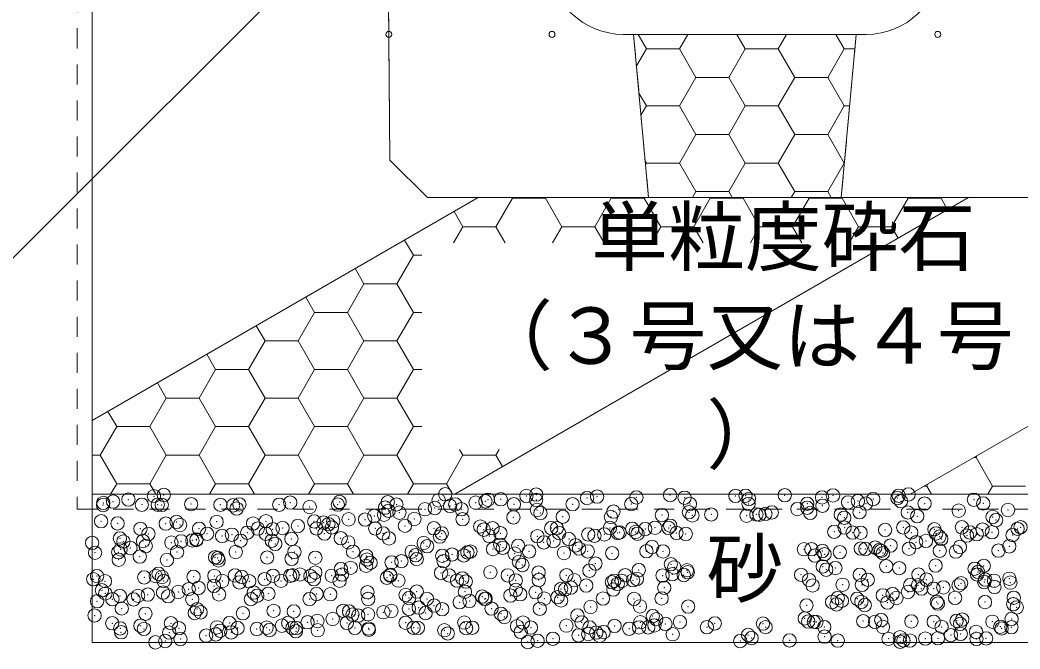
# Model space of a CAD drawing. Units: millimetres at full size; details may follow other scales. Extents: x 190759 to 276146, y -52712 to -16236.
# Drawn here: x 197689 to 198363, y -30577 to -30153 of the extents above; entities that cross this region are included whole.
import ezdxf
from ezdxf.enums import TextEntityAlignment as Align

# ---------------------------------------------------------------- set-up
doc = ezdxf.new("R2010")
doc.units = ezdxf.units.MM
doc.header["$LTSCALE"] = 18
doc.header["$PDMODE"] = 32
doc.header["$PDSIZE"] = 9
doc.linetypes.add('USER1', pattern=[1.35, 0.75, -0.6])
for name, color, linetype, lineweight in [('0_2', 7, 'Continuous', 5), ('寸法線', 7, 'Continuous', 9), ('本体', 2, 'Continuous', 13), ('補助線', 8, 'Continuous', 13), ('ﾊｯﾁﾝｸﾞ', 7, 'Continuous', 5)]:
    doc.layers.add(name, color=color, linetype=linetype, lineweight=lineweight)
doc.styles.add('ＭＳ ゴシック', font='')
doc.styles.get('ＭＳ ゴシック').set_extended_font_data('MS Gothic')

msp = doc.modelspace()

# ---------------------------------------------------------------- linework, layer by layer
at = {"layer": '0_2', "linetype": 'USER1', "lineweight": 9}
msp.add_lwpolyline([(198242.56, -30272.68), (198252.56, -30162.68), (198102.56, -30162.68), (198112.56, -30272.68)], close=True, dxfattribs=at)
at = {"layer": '寸法線'}
msp.add_lwpolyline([(197944.81, -30052.77), (197632.75, -30364.83), (197246.23, -30364.83)], dxfattribs=at)
at = {"layer": '本体'}
for p, q in [((197938.29, -30247.41), (197935.06, -29872.68)), ((198259.52, -30162.68), (198095.6, -30162.68)), ((197963.56, -30272.68), (197938.29, -30247.41)), ((197963.56, -30272.68), (198391.56, -30272.68))]:
    msp.add_line(p, q, dxfattribs=at)
for centre, start, end in [((198095.6, -30112.68), 182.29071, 270), ((198259.52, -30112.68), 270, 357.70929)]:
    msp.add_arc(centre, 50, start, end, dxfattribs=at)
at = {"layer": '補助線'}
for p, q in [((197997.85, -30272.68), (197737.56, -30422.96)), ((198328.36, -30272.68), (197981.95, -30472.68)), ((198617.56, -30283), (198289.03, -30472.68))]:
    msp.add_line(p, q, dxfattribs=at)
for points in [[(197928, -29852.68), (197935.06, -29872.68), (197938.29, -30247.41), (197963.56, -30272.68), (198391.56, -30272.68), (198416.83, -30247.41), (198420.06, -29872.68), (198427.12, -29852.68), (198617.56, -29852.68), (198617.56, -30472.68), (197737.56, -30472.68), (197737.56, -29852.68)], [(198102.56, -30162.68), (198252.56, -30162.68), (198242.56, -30272.68), (198112.56, -30272.68)]]:
    msp.add_lwpolyline(points, close=True, dxfattribs=at)
for centre in [(197937.56, -30162.66), (198047.56, -30162.66), (198307.56, -30162.66)]:
    msp.add_circle(centre, 2, dxfattribs=at)
at = {"layer": 'ﾊｯﾁﾝｸﾞ'}
for p, q in [((198111.17, -30172.4), (198105.56, -30162.68)), ((198133.4, -30172.4), (198139.01, -30162.68)), ((198177.85, -30172.4), (198172.24, -30162.68)), ((198200.07, -30172.4), (198205.69, -30162.68)), ((198244.52, -30172.4), (198238.91, -30162.68)), ((198104.5, -30183.97), (198111.17, -30172.4)), ((198111.17, -30172.4), (198133.4, -30172.4)), ((198144.51, -30191.65), (198133.4, -30172.4)), ((198166.74, -30191.65), (198177.85, -30172.4)), ((198177.85, -30172.4), (198200.07, -30172.4)), ((198211.19, -30191.65), (198200.07, -30172.4)), ((198233.41, -30191.65), (198244.52, -30172.4)), ((198244.52, -30172.4), (198251.68, -30172.4)), ((198133.4, -30210.9), (198144.51, -30191.65)), ((198144.51, -30191.65), (198166.74, -30191.65)), ((198177.85, -30210.9), (198166.74, -30191.65)), ((198200.07, -30210.9), (198211.19, -30191.65)), ((198211.19, -30191.65), (198233.41, -30191.65)), ((198244.52, -30210.9), (198233.41, -30191.65)), ((198111.17, -30210.9), (198106.15, -30202.2)), ((198107.52, -30217.23), (198111.17, -30210.9)), ((198111.17, -30210.9), (198133.4, -30210.9)), ((198144.51, -30230.15), (198133.4, -30210.9)), ((198166.74, -30230.15), (198177.85, -30210.9)), ((198177.85, -30210.9), (198200.07, -30210.9)), ((198211.19, -30230.15), (198200.07, -30210.9)), ((198233.41, -30230.15), (198244.52, -30210.9)), ((198244.52, -30210.9), (198248.18, -30210.9)), ((198133.4, -30249.39), (198144.51, -30230.15)), ((198144.51, -30230.15), (198166.74, -30230.15)), ((198177.85, -30249.39), (198166.74, -30230.15)), ((198200.07, -30249.39), (198211.19, -30230.15)), ((198211.19, -30230.15), (198233.41, -30230.15)), ((198244.52, -30249.39), (198233.41, -30230.15)), ((198111.17, -30249.39), (198110.31, -30247.89)), ((198110.54, -30250.48), (198111.17, -30249.39)), ((198111.17, -30249.39), (198133.4, -30249.39)), ((198144.51, -30268.64), (198133.4, -30249.39)), ((198166.74, -30268.64), (198177.85, -30249.39)), ((198177.85, -30249.39), (198200.07, -30249.39)), ((198211.19, -30268.64), (198200.07, -30249.39)), ((198233.41, -30268.64), (198244.52, -30249.39)), ((198244.52, -30249.39), (198244.68, -30249.39)), ((198142.18, -30272.68), (198144.51, -30268.64)), ((198144.51, -30268.64), (198166.74, -30268.64)), ((198169.07, -30272.68), (198166.74, -30268.64)), ((198208.85, -30272.68), (198211.19, -30268.64)), ((198211.19, -30268.64), (198233.41, -30268.64)), ((198235.75, -30272.68), (198233.41, -30268.64)), ((198009.72, -30292.38), (198020.83, -30273.13)), ((198020.83, -30273.13), (198020.57, -30272.68)), ((198020.83, -30273.13), (198043.06, -30273.13)), ((198043.06, -30273.13), (198043.31, -30272.68)), ((198054.17, -30292.38), (198043.06, -30273.13)), ((198076.39, -30292.38), (198087.51, -30273.13)), ((198087.51, -30273.13), (198087.25, -30272.68)), ((198087.51, -30273.13), (198109.73, -30273.13)), ((198109.73, -30273.13), (198109.99, -30272.68)), ((198120.84, -30292.38), (198109.73, -30273.13)), ((198143.07, -30292.38), (198154.18, -30273.13)), ((198154.18, -30273.13), (198153.92, -30272.68)), ((198154.18, -30273.13), (198176.41, -30273.13)), ((198176.41, -30273.13), (198176.66, -30272.68)), ((198187.52, -30292.38), (198176.41, -30273.13)), ((198209.74, -30292.38), (198220.86, -30273.13)), ((198220.86, -30273.13), (198220.6, -30272.68)), ((198220.86, -30273.13), (198243.08, -30273.13)), ((198243.08, -30273.13), (198243.34, -30272.68)), ((198254.19, -30292.38), (198243.08, -30273.13)), ((198276.42, -30292.38), (198287.53, -30273.13)), ((198287.53, -30273.13), (198287.27, -30272.68)), ((198287.53, -30273.13), (198309.76, -30273.13)), ((198309.76, -30273.13), (198310.01, -30272.68)), ((198314.21, -30280.85), (198309.76, -30273.13)), ((197987.49, -30292.38), (197981.56, -30282.09)), ((197981.21, -30303.26), (197987.49, -30292.38)), ((197987.49, -30292.38), (198009.72, -30292.38)), ((198016, -30303.26), (198009.72, -30292.38)), ((198047.89, -30303.26), (198054.17, -30292.38)), ((198054.17, -30292.38), (198076.39, -30292.38)), ((198082.68, -30303.26), (198076.39, -30292.38)), ((198114.56, -30303.26), (198120.84, -30292.38)), ((198120.84, -30292.38), (198143.07, -30292.38)), ((198149.35, -30303.26), (198143.07, -30292.38)), ((198181.24, -30303.26), (198187.52, -30292.38)), ((198187.52, -30292.38), (198209.74, -30292.38)), ((198216.03, -30303.26), (198209.74, -30292.38)), ((198247.91, -30303.26), (198254.19, -30292.38)), ((198254.19, -30292.38), (198276.42, -30292.38)), ((198280.88, -30300.1), (198276.42, -30292.38)), ((197954.16, -30311.62), (197948.22, -30301.34)), ((197943.04, -30330.87), (197954.16, -30311.62)), ((197954.16, -30311.62), (197959.74, -30311.62)), ((197920.82, -30330.87), (197914.88, -30320.59)), ((197909.71, -30350.12), (197920.82, -30330.87)), ((197920.82, -30330.87), (197943.04, -30330.87)), ((197954.16, -30350.12), (197943.04, -30330.87)), ((197887.48, -30350.12), (197881.54, -30339.83)), ((197876.37, -30369.37), (197887.48, -30350.12)), ((197887.48, -30350.12), (197909.71, -30350.12)), ((197920.82, -30369.37), (197909.71, -30350.12)), ((197943.04, -30369.37), (197954.16, -30350.12)), ((197954.16, -30350.12), (197959.74, -30350.12)), ((197854.14, -30369.37), (197848.21, -30359.08)), ((197843.03, -30388.61), (197854.14, -30369.37)), ((197854.14, -30369.37), (197876.37, -30369.37)), ((197887.48, -30388.61), (197876.37, -30369.37)), ((197909.71, -30388.61), (197920.82, -30369.37)), ((197920.82, -30369.37), (197943.04, -30369.37)), ((197954.16, -30388.61), (197943.04, -30369.37)), ((197820.81, -30388.61), (197814.87, -30378.33)), ((197809.69, -30407.86), (197820.81, -30388.61)), ((197820.81, -30388.61), (197843.03, -30388.61)), ((197854.14, -30407.86), (197843.03, -30388.61)), ((197876.37, -30407.86), (197887.48, -30388.61)), ((197887.48, -30388.61), (197909.71, -30388.61)), ((197920.82, -30407.86), (197909.71, -30388.61)), ((197943.04, -30407.86), (197954.16, -30388.61)), ((197954.16, -30388.61), (197959.74, -30388.61)), ((197787.47, -30407.86), (197781.53, -30397.58)), ((197776.36, -30427.11), (197787.47, -30407.86)), ((197787.47, -30407.86), (197809.69, -30407.86)), ((197820.81, -30427.11), (197809.69, -30407.86)), ((197843.03, -30427.11), (197854.14, -30407.86)), ((197854.14, -30407.86), (197876.37, -30407.86)), ((197887.48, -30427.11), (197876.37, -30407.86)), ((197909.71, -30427.11), (197920.82, -30407.86)), ((197920.82, -30407.86), (197943.04, -30407.86)), ((197954.16, -30427.11), (197943.04, -30407.86)), ((197754.13, -30427.11), (197748.19, -30416.82)), ((197743.02, -30446.36), (197754.13, -30427.11)), ((197754.13, -30427.11), (197776.36, -30427.11)), ((197787.47, -30446.36), (197776.36, -30427.11)), ((197809.69, -30446.36), (197820.81, -30427.11)), ((197820.81, -30427.11), (197843.03, -30427.11)), ((197854.14, -30446.36), (197843.03, -30427.11)), ((197876.37, -30446.36), (197887.48, -30427.11)), ((197887.48, -30427.11), (197909.71, -30427.11)), ((197920.82, -30446.36), (197909.71, -30427.11)), ((197943.04, -30446.36), (197954.16, -30427.11)), ((197954.16, -30427.11), (197959.74, -30427.11)), ((197987.49, -30446.36), (197985.28, -30442.51)), ((198009.72, -30446.36), (198011.94, -30442.51)), ((197737.56, -30446.36), (197743.02, -30446.36)), ((197754.13, -30465.6), (197743.02, -30446.36)), ((197776.36, -30465.6), (197787.47, -30446.36)), ((197787.47, -30446.36), (197809.69, -30446.36)), ((197820.81, -30465.6), (197809.69, -30446.36)), ((197843.03, -30465.6), (197854.14, -30446.36)), ((197854.14, -30446.36), (197876.37, -30446.36)), ((197887.48, -30465.6), (197876.37, -30446.36)), ((197909.71, -30465.6), (197920.82, -30446.36)), ((197920.82, -30446.36), (197943.04, -30446.36)), ((197954.16, -30465.6), (197943.04, -30446.36)), ((197976.38, -30465.6), (197987.49, -30446.36)), ((197987.49, -30446.36), (198009.72, -30446.36)), ((198014.18, -30454.08), (198009.72, -30446.36)), ((198331.83, -30447.97), (198333.42, -30447.97)), ((198333.42, -30447.97), (198334.22, -30446.59)), ((198344.54, -30467.22), (198333.42, -30447.97)), ((197750.04, -30472.68), (197754.13, -30465.6)), ((197754.13, -30465.6), (197776.36, -30465.6)), ((197780.44, -30472.68), (197776.36, -30465.6)), ((197816.72, -30472.68), (197820.81, -30465.6)), ((197820.81, -30465.6), (197843.03, -30465.6)), ((197847.12, -30472.68), (197843.03, -30465.6)), ((197883.39, -30472.68), (197887.48, -30465.6)), ((197887.48, -30465.6), (197909.71, -30465.6)), ((197913.79, -30472.68), (197909.71, -30465.6)), ((197950.07, -30472.68), (197954.16, -30465.6)), ((197954.16, -30465.6), (197976.38, -30465.6)), ((197980.47, -30472.68), (197976.38, -30465.6)), ((198300.09, -30467.22), (198300.88, -30465.84)), ((198298.49, -30467.22), (198300.09, -30467.22)), ((198303.24, -30472.68), (198300.09, -30467.22)), ((198341.38, -30472.68), (198344.54, -30467.22)), ((198344.54, -30467.22), (198366.76, -30467.22))]:
    msp.add_line(p, q, dxfattribs=at)
at = {"layer": 'ﾊｯﾁﾝｸﾞ', "linetype": 'USER1', "lineweight": 9}
msp.add_lwpolyline([(197924.47, -29842.68), (197727.56, -29842.68), (197727.56, -30482.68), (198627.56, -30482.68), (198627.56, -29842.68), (198430.65, -29842.68)], dxfattribs=at)
at = {"layer": 'ﾊｯﾁﾝｸﾞ', "lineweight": 20}
msp.add_lwpolyline([(197928, -29852.68), (197737.56, -29852.68), (197737.56, -30472.68), (198617.56, -30472.68), (198617.56, -29852.68), (198427.12, -29852.68)], dxfattribs=at)
msp.add_lwpolyline([(197737.56, -30472.68), (198617.56, -30472.68), (198617.56, -30572.68), (197737.56, -30572.68)], close=True, dxfattribs=at)
at = {"layer": 'ﾊｯﾁﾝｸﾞ'}
for p in [(197762.02, -30476.27), (197779.27, -30474), (197785.89, -30473.13), (197971.15, -30476.8), (197975.55, -30472.73), (198002.71, -30477.47), (198004.4, -30476.37), (198013.03, -30476.11), (198030.28, -30473.84), (198036.88, -30476.53), (198036.89, -30472.97), (198071.18, -30475.29), (198077.93, -30474.29), (198104.43, -30474.87), (198127.16, -30473.27), (198136.92, -30475.02), (198171.22, -30473.79), (198177.98, -30473.7), (198180.32, -30475.85), (198204.46, -30473.36), (198229.55, -30474.83), (198236.95, -30473.52), (198253.72, -30477.31), (198264.04, -30475.95), (198280.36, -30475.26), (198281.29, -30473.68), (198282.7, -30477.41), (198287.9, -30472.81), (198331.93, -30476.39), (197744.99, -30479.98), (197745.09, -30478.5), (197751.7, -30477.63), (197771.09, -30479.8), (197781.82, -30479.73), (197784.54, -30479.9), (197804.33, -30479.38), (197824.09, -30479.83), (197832.64, -30480.17), (197834.98, -30482.32), (197836.82, -30479.54), (197863.64, -30479.76), (197871.12, -30478.3), (197884.21, -30481.29), (197903.19, -30479.69), (197904.36, -30477.88), (197935.03, -30481.73), (197936.85, -30478.03), (197937.37, -30483.88), (197942.74, -30479.62), (197961.91, -30482.84), (197968.52, -30481.97), (197978.85, -30480.61), (197982.29, -30479.54), (197986.6, -30482.85), (197996.1, -30478.34), (198021.84, -30479.47), (198037.41, -30483.29), (198061.38, -30479.4), (198100.93, -30479.33), (198140.48, -30479.26), (198180.03, -30479.18), (198212.92, -30482.68), (198219.53, -30481.81), (198219.58, -30479.11), (198229.85, -30480.45), (198247.1, -30478.18), (198259.13, -30479.04), (198298.68, -30478.97), (198321.67, -30483.77), (198338.23, -30478.9), (198354.91, -30483.34), (197743.65, -30490.88), (197854.75, -30490.86), (197887.23, -30491.02), (197900.15, -30490.97), (197910.48, -30489.61), (197921.54, -30489.78), (197927.73, -30487.34), (197934.34, -30486.47), (197944.66, -30485.11), (197954.78, -30489.36), (197987.27, -30489.52), (198021.57, -30488.28), (198039.76, -30485.44), (198054.81, -30487.86), (198087.3, -30488.01), (198088.98, -30484.41), (198121.6, -30486.78), (198139.8, -30484.85), (198142.14, -30486.99), (198154.84, -30486.35), (198178.73, -30487.18), (198185.34, -30486.31), (198187.33, -30486.51), (198191.37, -30485.97), (198195.67, -30484.95), (198221.63, -30485.27), (198242.19, -30486.41), (198244.53, -30488.55), (198254.88, -30484.85), (198287.36, -30485), (198293.75, -30487.53), (198344.57, -30487.97), (198346.91, -30490.11), (197754.71, -30492.37), (197770.16, -30496.01), (197787.2, -30492.52), (197794.46, -30491.32), (197796.81, -30493.46), (197809.71, -30495.94), (197821.5, -30491.29), (197846.03, -30492.44), (197849.26, -30495.87), (197859.35, -30496.34), (197865.97, -30495.47), (197876.29, -30494.11), (197888.81, -30495.8), (197893.54, -30491.84), (197896.85, -30492.88), (197899.19, -30495.02), (197928.36, -30495.72), (197948.42, -30494), (197967.91, -30495.65), (197999.24, -30494.44), (198001.58, -30496.58), (198007.46, -30495.58), (198047.01, -30495.51), (198050.8, -30495.56), (198086.56, -30495.44), (198101.62, -30496), (198110.36, -30496.18), (198116.97, -30495.31), (198126.11, -30495.36), (198127.3, -30493.95), (198244.75, -30495.15), (198272.05, -30496.76), (198284.3, -30495.08), (198305.29, -30496.33), (198323.85, -30495), (198337.78, -30496.49), (198361.37, -30496.02), (198363.4, -30494.93), (197756.29, -30502.46), (197771.89, -30504.28), (197775.51, -30499.42), (197797.59, -30504.47), (197805.13, -30503.85), (197807.85, -30503.59), (197807.92, -30503.11), (197815.06, -30499.35), (197825.17, -30500.84), (197831.78, -30499.97), (197837.62, -30504.01), (197842.1, -30498.61), (197854.61, -30499.28), (197858.67, -30504.02), (197871.92, -30502.77), (197894.16, -30499.21), (197905.16, -30502.35), (197933.71, -30499.14), (197937.65, -30502.5), (197971.95, -30501.27), (197973.26, -30499.06), (198005.2, -30500.84), (198012.81, -30498.99), (198037.68, -30501), (198048.6, -30504.31), (198052.36, -30498.92), (198058.93, -30502.95), (198071.98, -30499.76), (198076.18, -30500.68), (198082.79, -30499.81), (198091.91, -30498.85), (198093.11, -30498.45), (198103.96, -30498.14), (198105.23, -30499.34), (198131.46, -30498.78), (198137.72, -30499.49), (198237.75, -30497.99), (198250.11, -30498.56), (198255.58, -30498.68), (198289.66, -30498.49), (198299.61, -30504.15), (198306.39, -30499.12), (198308.74, -30501.26), (198309.94, -30502.79), (198327.19, -30500.52), (198329.21, -30498.42), (198333.8, -30499.65), (198344.12, -30498.29), (198357.96, -30500.24), (197737.59, -30505.51), (197756.8, -30509.85), (197758.63, -30504.61), (197763.41, -30508.97), (197773.73, -30507.62), (197790.98, -30505.34), (197861.01, -30506.17), (197910.24, -30505.15), (197961.06, -30505.58), (197963.4, -30507.73), (198007.81, -30509.68), (198012.63, -30506.71), (198014.42, -30508.81), (198024.74, -30507.45), (198032.09, -30511.27), (198041.99, -30505.18), (198063.44, -30507.14), (198065.79, -30509.29), (198071.64, -30511.2), (198111.19, -30511.13), (198115.01, -30508.27), (198122.4, -30511.25), (198217.4, -30509.82), (198222.43, -30509.74), (198229.84, -30510.92), (198255.68, -30509.32), (198258.81, -30509.52), (198265.42, -30508.65), (198268.22, -30510.26), (198269.39, -30510.84), (198275.75, -30507.29), (198288.16, -30509.47), (198293, -30505.02), (198308.94, -30510.77), (198322.47, -30508.24), (198348.49, -30510.7), (198355.71, -30507.81), (197739.55, -30512.12), (197755.24, -30511.78), (197755.51, -30516.84), (197769.68, -30514.73), (197788, -30516.99), (197794.79, -30511.71), (197820.49, -30515.17), (197822.3, -30515.76), (197822.84, -30517.32), (197834.34, -30511.63), (197855.55, -30515.33), (197872.06, -30516.29), (197873.89, -30511.56), (197888.03, -30515.49), (197913.44, -30511.49), (197922.34, -30514.25), (197922.88, -30516.73), (197946.05, -30517.81), (197952.99, -30511.42), (197955.58, -30513.83), (197956.37, -30516.45), (197973.62, -30514.18), (197974.45, -30517.85), (197980.23, -30513.31), (197988.07, -30513.99), (197990.56, -30511.95), (197992.54, -30511.35), (198022.37, -30512.75), (198055.61, -30512.33), (198088.1, -30512.48), (198224.63, -30514.02), (198231.24, -30513.15), (198241.56, -30511.79), (198270.56, -30512.41), (198319.78, -30511.38), (197905.25, -30523.18), (197911.86, -30522.31), (197922.19, -30520.95), (197925.22, -30518.87), (197939.44, -30518.68), (198025.27, -30518.29), (198027.61, -30520.43), (198072.78, -30524.23), (198076.83, -30519.41), (198106.03, -30523.81), (198127.65, -30519.85), (198129.99, -30521.99), (198138.52, -30523.97), (198230.04, -30521.41), (198232.38, -30523.55), (198238.55, -30522.46), (198272.85, -30521.23), (198281.61, -30522.53), (198306.09, -30520.8), (198332.42, -30522.97), (198338.58, -30520.96), (197738.39, -30529.98), (197740.87, -30527.88), (197746.22, -30531.3), (197772.69, -30528.75), (197780.42, -30527.81), (197782.32, -30526.32), (197784.66, -30528.46), (197785.77, -30531.22), (197805.93, -30528.32), (197819.97, -30527.74), (197825.32, -30531.15), (197833.88, -30527.44), (197838.42, -30528.48), (197843.49, -30531.31), (197853.81, -30529.95), (197859.51, -30527.67), (197864.87, -30531.08), (197871.06, -30527.68), (197872.72, -30527.24), (197877.67, -30526.81), (197884.7, -30527.88), (197887.04, -30530.02), (197888, -30525.45), (197899.06, -30527.6), (197904.42, -30531.01), (197905.96, -30526.82), (197936.27, -30529), (197938.45, -30526.97), (197938.61, -30527.53), (197943.97, -30530.94), (197972.75, -30525.74), (197978.16, -30527.45), (197983.52, -30530.87), (197987.09, -30529.44), (198006, -30525.31), (198017.71, -30527.38), (198023.07, -30530.79), (198038.48, -30525.47), (198038.66, -30530.56), (198057.26, -30527.31), (198062.62, -30530.72), (198089.47, -30530.99), (198094.5, -30531.15), (198096.81, -30527.24), (198102.17, -30530.65), (198104.82, -30529.79), (198122.07, -30527.52), (198128.68, -30526.65), (198136.36, -30527.17), (198139.01, -30525.29), (198215.46, -30527.02), (198220.82, -30530.43), (198255.01, -30526.95), (198260.37, -30530.36), (198294.56, -30526.88), (198299.92, -30530.29), (198334.11, -30526.81), (198334.77, -30525.11), (198339.47, -30530.22), (198345.51, -30530.99), (198355.83, -30529.63), (197744.14, -30537.46), (197802.69, -30536.69), (197809.3, -30535.81), (197819.63, -30534.46), (197836.88, -30532.18), (197989.43, -30531.58), (198023.17, -30537.22), (198053.7, -30536.52), (198056.41, -30536.8), (198060.31, -30535.65), (198070.64, -30534.29), (198087.89, -30532.02), (198088.9, -30536.95), (198091.82, -30533.14), (198123.2, -30535.72), (198223.23, -30534.21), (198243.43, -30533.68), (198256.48, -30533.79), (198288.96, -30533.94), (198294.25, -30534.11), (198296.59, -30536.26), (198304.71, -30536.36), (198311.32, -30535.49), (198321.64, -30534.13), (198323.27, -30532.71), (198338.89, -30531.86), (198345.81, -30535.24), (198356.51, -30532.29), (197740.93, -30544.82), (197746.48, -30539.61), (197751.26, -30543.46), (197756.31, -30541.31), (197765.5, -30543.58), (197768.51, -30541.19), (197775.12, -30540.32), (197785.44, -30538.96), (197788.8, -30541.46), (197795.71, -30538.59), (197805.05, -30543.51), (197823.1, -30540.23), (197844.6, -30543.44), (197846.53, -30539.02), (197848.87, -30541.17), (197856.35, -30539.81), (197884.15, -30543.36), (197888.83, -30539.96), (197898.09, -30540.15), (197923.14, -30538.73), (197923.7, -30543.29), (197948.91, -30540.58), (197951.25, -30542.73), (197956.38, -30538.3), (197963.25, -30543.22), (197988.87, -30538.46), (197991.94, -30544.65), (198000.48, -30541.7), (198002.27, -30543.29), (198002.8, -30543.15), (198019.52, -30541.02), (198026.13, -30540.15), (198036.45, -30538.79), (198042.35, -30543.08), (198051.3, -30542.14), (198053.64, -30544.29), (198081.9, -30543), (198102.86, -30543.26), (198121.45, -30542.93), (198240.1, -30542.72), (198242.95, -30544.49), (198253.27, -30543.13), (198270.52, -30540.86), (198277.13, -30539.99), (198279.65, -30542.65), (198287.46, -30538.63), (198319.2, -30542.57), (198358.75, -30542.5), (197757.53, -30549.73), (197808.35, -30550.17), (197859.91, -30551.29), (197873.52, -30551.71), (197906.76, -30551.29), (197910.73, -30551.73), (197939.25, -30551.44), (197951.14, -30550.02), (197957.76, -30549.15), (197968.08, -30547.79), (197973.55, -30550.21), (197985.33, -30545.52), (198006.8, -30549.78), (198039.28, -30549.94), (198073.58, -30548.7), (198106.83, -30548.28), (198139.32, -30548.44), (198219.09, -30547.63), (198236.34, -30545.36), (198239.35, -30546.93), (198256.07, -30545.26), (198258.41, -30547.41), (198273.65, -30545.7), (198306.89, -30545.27), (198307.64, -30546.38), (198339.38, -30545.43), (198358.45, -30546.82), (198360.8, -30548.96), (197739.19, -30554.45), (197773.49, -30553.22), (197806.73, -30552.79), (197810.69, -30552.31), (197839.22, -30552.95), (197889.38, -30558.15), (197899.71, -30556.8), (197913.07, -30553.87), (197916.96, -30554.52), (197923.57, -30553.65), (197933.89, -30552.29), (197962.3, -30552.85), (198013.12, -30553.29), (198015.46, -30555.43), (198064.69, -30554.41), (198115.51, -30554.85), (198117.85, -30556.99), (198217.89, -30556.41), (198257.28, -30558.26), (198269.46, -30557.53), (198289.76, -30558.42), (198320.28, -30557.97), (198324.07, -30557.18), (198357.31, -30556.76), (197751.12, -30559.69), (197756.48, -30563.1), (197770.17, -30561.32), (197772.51, -30563.46), (197790.67, -30559.62), (197796.03, -30563.03), (197821.74, -30562.44), (197823.9, -30564.7), (197830.22, -30559.54), (197835.58, -30562.96), (197848.59, -30563.53), (197855.2, -30562.65), (197857.15, -30564.28), (197865.52, -30561.3), (197869.77, -30559.47), (197872.56, -30562.87), (197874.9, -30565.02), (197875.13, -30562.88), (197882.77, -30559.02), (197889.63, -30564.43), (197909.32, -30559.4), (197914.68, -30562.81), (197923.94, -30563.2), (197924.12, -30564), (197948.87, -30559.33), (197954.23, -30562.74), (197957.18, -30562.77), (197974.94, -30564.43), (197988.42, -30559.26), (197989.67, -30562.93), (197993.78, -30562.67), (198023.97, -30561.69), (198027.97, -30559.18), (198033.33, -30562.6), (198057.21, -30561.27), (198067.52, -30559.11), (198072.88, -30562.52), (198089.7, -30561.42), (198099.6, -30563.36), (198106.21, -30562.49), (198107.07, -30559.04), (198112.43, -30562.45), (198116.53, -30561.13), (198124, -30560.19), (198133.78, -30558.86), (198151.97, -30562.38), (198157.24, -30559.76), (198189.73, -30559.92), (198191.52, -30562.31), (198220.23, -30558.55), (198224.03, -30558.68), (198225.72, -30558.82), (198231.07, -30562.24), (198265.27, -30558.75), (198270.62, -30562.16), (198304.82, -30558.68), (198310.17, -30562.09), (198322.62, -30560.11), (198344.37, -30558.61), (198349.72, -30562.02), (198350.6, -30563.2), (198357.21, -30562.33), (197757.11, -30565.78), (197786.83, -30571.66), (197789.6, -30565.94), (197797.15, -30570.3), (197814.4, -30568.03), (197821.01, -30567.16), (197831.34, -30565.8), (197977.28, -30566.58), (198026.51, -30565.56), (198037.84, -30571.49), (198048.16, -30570.13), (198065.41, -30567.86), (198072.02, -30566.99), (198077.33, -30565.99), (198079.67, -30568.14), (198082.35, -30565.63), (198128.89, -30567.12), (198174.42, -30571.67), (198179.71, -30567.55), (198182.05, -30569.7), (198207.66, -30571.25), (198231.28, -30568.68), (198240.15, -30571.4), (198274.45, -30570.17), (198282.1, -30569.11), (198284.44, -30571.26), (198288.84, -30571.33), (198299.17, -30569.97), (198307.69, -30569.74), (198316.42, -30567.7), (198323.03, -30566.83), (198333.35, -30565.47), (198333.67, -30570.24), (198340.18, -30569.9), (197780.22, -30572.53), (198031.23, -30572.36), (198282.23, -30572.2)]:
    msp.add_point(p, dxfattribs=at)

# ---------------------------------------------------------------- texts
at = {"layer": '0_2', "style": 'ＭＳ ゴシック'}
for s, p in [('\u3000単粒度砕石', (198022.16, -30280.12)), ('（３号又は４号', (197996.26, -30346.78)), ('）', (198151.66, -30413.45))]:
    msp.add_text(s, height=37.98, dxfattribs=at).set_placement(p, align=Align.TOP_LEFT)
msp.add_text('砂', height=37.98, dxfattribs=at).set_placement((198177.56, -30522.68), align=Align.MIDDLE_CENTER)

doc.saveas('drawing.dxf')
